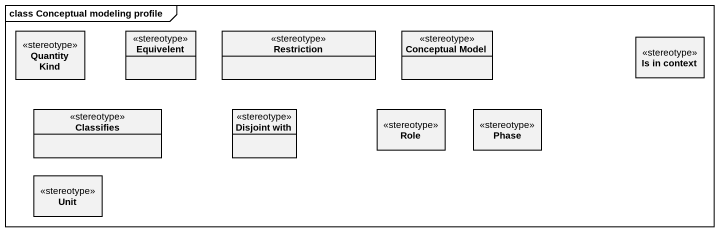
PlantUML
@startuml
mainframe class Conceptual modeling profile
hide circle
hide empty members
class "Quantity Kind" as Quantity_Kind <<stereotype>>
class Equivelent <<stereotype>>
class Restriction <<stereotype>>
class "Conceptual Model" as Conceptual_Model <<stereotype>>
class "Is in context" as Is_in_context <<stereotype>>
class Classifies <<stereotype>>
class "Disjoint with" as Disjoint_with <<stereotype>>
class Role <<stereotype>>
class Phase <<stereotype>>
class Unit <<stereotype>>
@enduml
